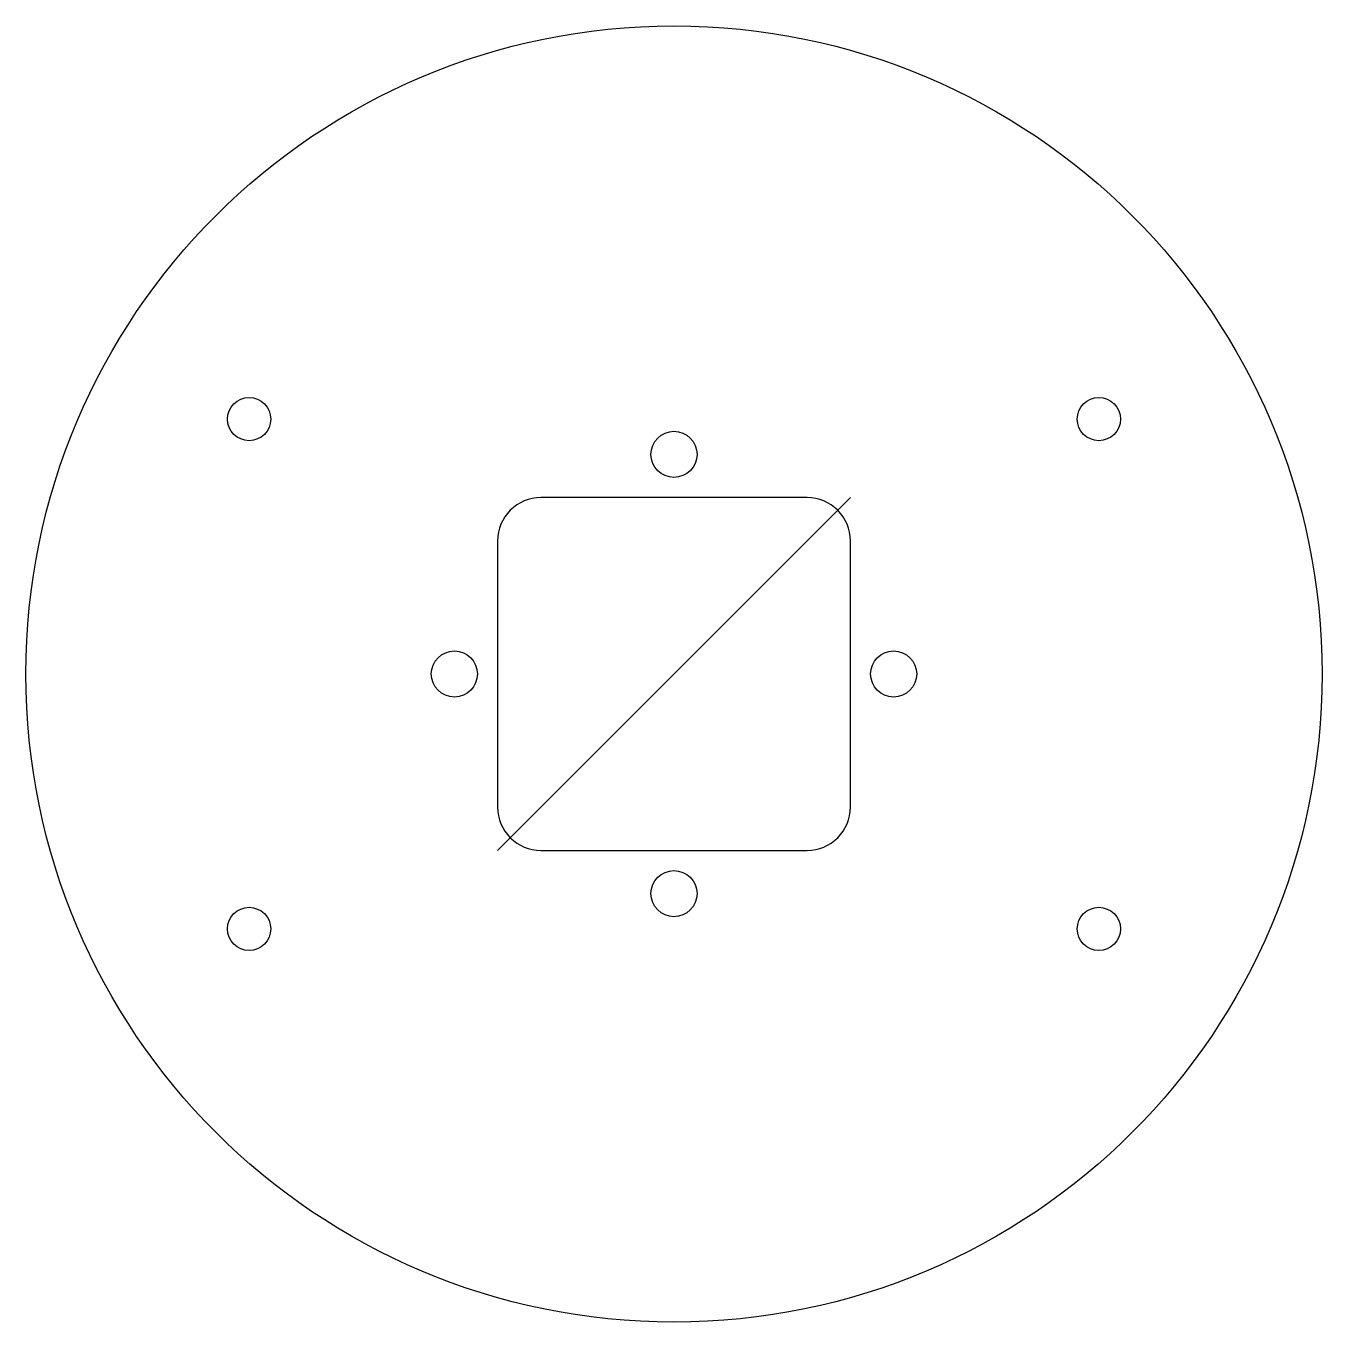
# Model space of a CAD drawing. Header units: millimetres. Extents: x -45 to 45, y -45 to 45.
import ezdxf

# ---------------------------------------------------------------- set-up
doc = ezdxf.new("R2010")
doc.units = ezdxf.units.MM
doc.layers.get('0').update_dxf_attribs({"linetype": 'CONTINUOUS'})

msp = doc.modelspace()

# ---------------------------------------------------------------- linework, layer by layer
msp.add_line((-12.25, -12.25), (12.25, 12.25))
msp.add_lwpolyline([(9.25, 12.25), (-9.25, 12.25, 0.414214), (-12.25, 9.25), (-12.25, -9.25, 0.414214), (-9.25, -12.25), (9.25, -12.25, 0.414214), (12.25, -9.25), (12.25, 9.25, 0.414214)], format="xyb", close=True)
for centre, radius in [((0, 0), 45), ((-29.5, 17.7), 1.5), ((29.5, 17.7), 1.5), ((0, 15.25), 1.6), ((-15.25, 0), 1.6), ((15.25, 0), 1.6), ((0, -15.25), 1.6), ((-29.5, -17.7), 1.5), ((29.5, -17.7), 1.5)]:
    msp.add_circle(centre, radius)

doc.saveas('drawing.dxf')
